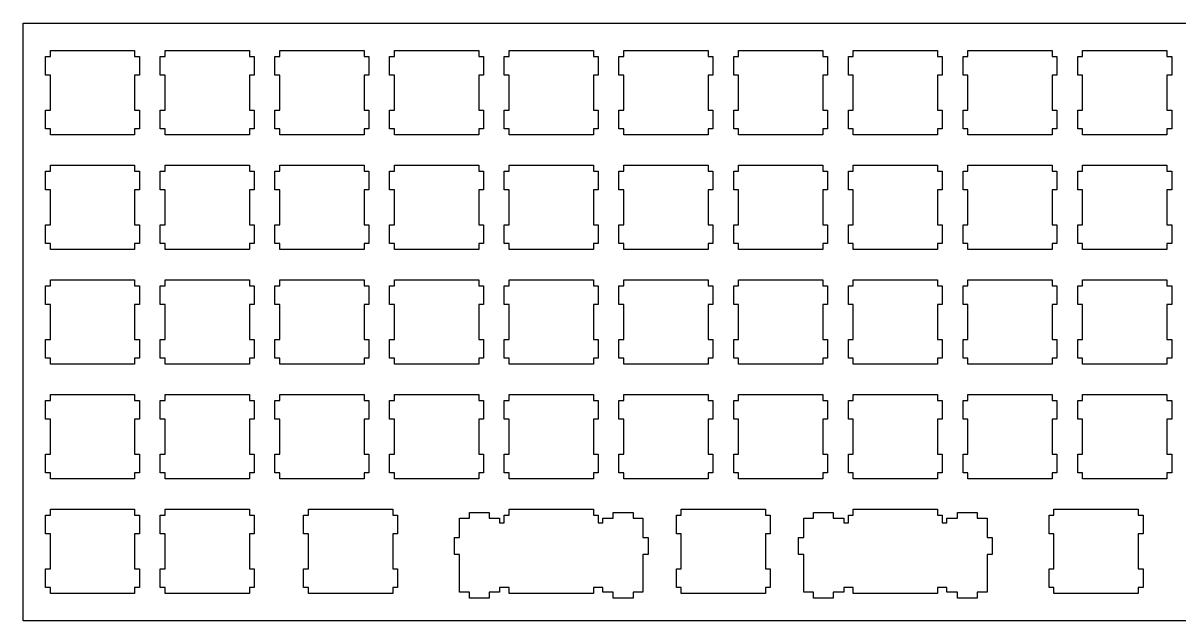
# Model space of a CAD drawing. Extents: x 0 to 290, y 0 to 99.
# Drawn here: x 0.1 to 192.1, y 0.1 to 99.3 of the extents above; entities that cross this region are included whole.
import ezdxf

# ---------------------------------------------------------------- set-up
doc = ezdxf.new("R2010")
doc.units = 0
doc.layers.get('0').update_dxf_attribs({"linetype": 'CONTINUOUS'})

msp = doc.modelspace()

# ---------------------------------------------------------------- linework, layer by layer
at = {"color": 0}
for p, q in [((0.09371, 99.344), (289.844, 99.344)), ((0.09371, 0.09371), (0.09371, 99.344)), ((4.6192, 93.8195), (4.6192, 94.8186)), ((4.6192, 94.8186), (18.6187, 94.8186)), ((18.6187, 94.8186), (18.6187, 93.8195)), ((23.6692, 93.8195), (23.6692, 94.8186)), ((23.6692, 94.8186), (37.6686, 94.8186)), ((37.6686, 94.8186), (37.6686, 93.8195)), ((42.7193, 93.8195), (42.7193, 94.8186)), ((42.7193, 94.8186), (56.7186, 94.8186)), ((56.7186, 94.8186), (56.7186, 93.8195)), ((61.7693, 93.8195), (61.7693, 94.8186)), ((61.7693, 94.8186), (75.7686, 94.8186)), ((75.7686, 94.8186), (75.7686, 93.8195)), ((80.8193, 93.8195), (80.8193, 94.8186)), ((80.8193, 94.8186), (94.8186, 94.8186)), ((94.8186, 94.8186), (94.8186, 93.8195)), ((99.8693, 93.8195), (99.8693, 94.8186)), ((99.8693, 94.8186), (113.869, 94.8186)), ((113.869, 94.8186), (113.869, 93.8195)), ((118.919, 93.8195), (118.919, 94.8186)), ((118.919, 94.8186), (132.919, 94.8186)), ((132.919, 94.8186), (132.919, 93.8195)), ((137.969, 93.8195), (137.969, 94.8186)), ((137.969, 94.8186), (151.969, 94.8186)), ((151.969, 94.8186), (151.969, 93.8195)), ((157.019, 93.8195), (157.019, 94.8186)), ((157.019, 94.8186), (171.019, 94.8186)), ((171.019, 94.8186), (171.019, 93.8195)), ((176.069, 93.8195), (176.069, 94.8186)), ((176.069, 94.8186), (190.069, 94.8186)), ((190.069, 94.8186), (190.069, 93.8195)), ((3.81854, 90.7189), (3.81854, 93.8195)), ((3.81854, 93.8195), (4.6192, 93.8195)), ((18.6187, 93.8195), (19.4193, 93.8195)), ((19.4193, 93.8195), (19.4193, 90.7189)), ((22.8685, 90.7189), (22.8685, 93.8195)), ((22.8685, 93.8195), (23.6692, 93.8195)), ((37.6686, 93.8195), (38.4694, 93.8195)), ((38.4694, 93.8195), (38.4694, 90.7189)), ((41.9185, 90.7189), (41.9185, 93.8195)), ((41.9185, 93.8195), (42.7193, 93.8195)), ((56.7186, 93.8195), (57.5194, 93.8195)), ((57.5194, 93.8195), (57.5194, 90.7189)), ((60.9685, 90.7189), (60.9685, 93.8195)), ((60.9685, 93.8195), (61.7693, 93.8195)), ((75.7686, 93.8195), (76.5694, 93.8195)), ((76.5694, 93.8195), (76.5694, 90.7189)), ((80.0185, 90.7189), (80.0185, 93.8195)), ((80.0185, 93.8195), (80.8193, 93.8195)), ((94.8186, 93.8195), (95.6194, 93.8195)), ((95.6194, 93.8195), (95.6194, 90.7189)), ((99.0685, 90.7189), (99.0685, 93.8195)), ((99.0685, 93.8195), (99.8693, 93.8195)), ((113.869, 93.8195), (114.669, 93.8195)), ((114.669, 93.8195), (114.669, 90.7189)), ((118.118, 90.7189), (118.118, 93.8195)), ((118.118, 93.8195), (118.919, 93.8195)), ((132.919, 93.8195), (133.719, 93.8195)), ((133.719, 93.8195), (133.719, 90.7189)), ((137.168, 90.7189), (137.168, 93.8195)), ((137.168, 93.8195), (137.969, 93.8195)), ((151.969, 93.8195), (152.769, 93.8195)), ((152.769, 93.8195), (152.769, 90.7189)), ((156.218, 90.7189), (156.218, 93.8195)), ((156.218, 93.8195), (157.019, 93.8195)), ((171.019, 93.8195), (171.819, 93.8195)), ((171.819, 93.8195), (171.819, 90.7189)), ((175.268, 90.7189), (175.268, 93.8195)), ((175.268, 93.8195), (176.069, 93.8195)), ((190.069, 93.8195), (190.869, 93.8195)), ((190.869, 93.8195), (190.869, 90.7189)), ((4.6192, 90.7189), (3.81854, 90.7189)), ((4.6192, 84.9189), (4.6192, 90.7189)), ((19.4193, 90.7189), (18.6187, 90.7189)), ((18.6187, 90.7189), (18.6187, 84.9189)), ((23.6692, 90.7189), (22.8685, 90.7189)), ((23.6692, 84.9189), (23.6692, 90.7189)), ((38.4694, 90.7189), (37.6686, 90.7189)), ((37.6686, 90.7189), (37.6686, 84.9189)), ((42.7193, 90.7189), (41.9185, 90.7189)), ((42.7193, 84.9189), (42.7193, 90.7189)), ((57.5194, 90.7189), (56.7186, 90.7189)), ((56.7186, 90.7189), (56.7186, 84.9189)), ((61.7693, 90.7189), (60.9685, 90.7189)), ((61.7693, 84.9189), (61.7693, 90.7189)), ((76.5694, 90.7189), (75.7686, 90.7189)), ((75.7686, 90.7189), (75.7686, 84.9189)), ((80.8193, 90.7189), (80.0185, 90.7189)), ((80.8193, 84.9189), (80.8193, 90.7189)), ((95.6194, 90.7189), (94.8186, 90.7189)), ((94.8186, 90.7189), (94.8186, 84.9189)), ((99.8693, 90.7189), (99.0685, 90.7189)), ((99.8693, 84.9189), (99.8693, 90.7189)), ((114.669, 90.7189), (113.869, 90.7189)), ((113.869, 90.7189), (113.869, 84.9189)), ((118.919, 90.7189), (118.118, 90.7189)), ((118.919, 84.9189), (118.919, 90.7189)), ((133.719, 90.7189), (132.919, 90.7189)), ((132.919, 90.7189), (132.919, 84.9189)), ((137.969, 90.7189), (137.168, 90.7189)), ((137.969, 84.9189), (137.969, 90.7189)), ((152.769, 90.7189), (151.969, 90.7189)), ((151.969, 90.7189), (151.969, 84.9189)), ((157.019, 90.7189), (156.218, 90.7189)), ((157.019, 84.9189), (157.019, 90.7189)), ((171.819, 90.7189), (171.019, 90.7189)), ((171.019, 90.7189), (171.019, 84.9189)), ((176.069, 90.7189), (175.268, 90.7189)), ((176.069, 84.9189), (176.069, 90.7189)), ((190.869, 90.7189), (190.069, 90.7189)), ((190.069, 90.7189), (190.069, 84.9189)), ((3.81854, 81.8197), (3.81854, 84.9189)), ((3.81854, 84.9189), (4.6192, 84.9189)), ((18.6187, 84.9189), (19.4193, 84.9189)), ((19.4193, 84.9189), (19.4193, 81.8197)), ((22.8685, 81.8197), (22.8685, 84.9189)), ((22.8685, 84.9189), (23.6692, 84.9189)), ((37.6686, 84.9189), (38.4694, 84.9189)), ((38.4694, 84.9189), (38.4694, 81.8197)), ((41.9185, 81.8197), (41.9185, 84.9189)), ((41.9185, 84.9189), (42.7193, 84.9189)), ((56.7186, 84.9189), (57.5194, 84.9189)), ((57.5194, 84.9189), (57.5194, 81.8197)), ((60.9685, 81.8197), (60.9685, 84.9189)), ((60.9685, 84.9189), (61.7693, 84.9189)), ((75.7686, 84.9189), (76.5694, 84.9189)), ((76.5694, 84.9189), (76.5694, 81.8197)), ((80.0185, 81.8197), (80.0185, 84.9189)), ((80.0185, 84.9189), (80.8193, 84.9189)), ((94.8186, 84.9189), (95.6194, 84.9189)), ((95.6194, 84.9189), (95.6194, 81.8197)), ((99.0685, 81.8197), (99.0685, 84.9189)), ((99.0685, 84.9189), (99.8693, 84.9189)), ((113.869, 84.9189), (114.669, 84.9189)), ((114.669, 84.9189), (114.669, 81.8197)), ((118.118, 81.8197), (118.118, 84.9189)), ((118.118, 84.9189), (118.919, 84.9189)), ((132.919, 84.9189), (133.719, 84.9189)), ((133.719, 84.9189), (133.719, 81.8197)), ((137.168, 81.8197), (137.168, 84.9189)), ((137.168, 84.9189), (137.969, 84.9189)), ((151.969, 84.9189), (152.769, 84.9189)), ((152.769, 84.9189), (152.769, 81.8197)), ((156.218, 81.8197), (156.218, 84.9189)), ((156.218, 84.9189), (157.019, 84.9189)), ((171.019, 84.9189), (171.819, 84.9189)), ((171.819, 84.9189), (171.819, 81.8197)), ((175.268, 81.8197), (175.268, 84.9189)), ((175.268, 84.9189), (176.069, 84.9189)), ((190.069, 84.9189), (190.869, 84.9189)), ((190.869, 84.9189), (190.869, 81.8197)), ((4.6192, 81.8197), (3.81854, 81.8197)), ((4.6192, 80.8193), (4.6192, 81.8197)), ((18.6187, 80.8193), (4.6192, 80.8193)), ((18.6187, 81.8197), (18.6187, 80.8193)), ((19.4193, 81.8197), (18.6187, 81.8197)), ((23.6692, 81.8197), (22.8685, 81.8197)), ((23.6692, 80.8193), (23.6692, 81.8197)), ((37.6686, 80.8193), (23.6692, 80.8193)), ((37.6686, 81.8197), (37.6686, 80.8193)), ((38.4694, 81.8197), (37.6686, 81.8197)), ((42.7193, 81.8197), (41.9185, 81.8197)), ((42.7193, 80.8193), (42.7193, 81.8197)), ((56.7186, 80.8193), (42.7193, 80.8193)), ((56.7186, 81.8197), (56.7186, 80.8193)), ((57.5194, 81.8197), (56.7186, 81.8197)), ((61.7693, 81.8197), (60.9685, 81.8197)), ((61.7693, 80.8193), (61.7693, 81.8197)), ((75.7686, 80.8193), (61.7693, 80.8193)), ((75.7686, 81.8197), (75.7686, 80.8193)), ((76.5694, 81.8197), (75.7686, 81.8197)), ((80.8193, 81.8197), (80.0185, 81.8197)), ((80.8193, 80.8193), (80.8193, 81.8197)), ((94.8186, 80.8193), (80.8193, 80.8193)), ((94.8186, 81.8197), (94.8186, 80.8193)), ((95.6194, 81.8197), (94.8186, 81.8197)), ((99.8693, 81.8197), (99.0685, 81.8197)), ((99.8693, 80.8193), (99.8693, 81.8197)), ((113.869, 80.8193), (99.8693, 80.8193)), ((113.869, 81.8197), (113.869, 80.8193)), ((114.669, 81.8197), (113.869, 81.8197)), ((118.919, 81.8197), (118.118, 81.8197)), ((118.919, 80.8193), (118.919, 81.8197)), ((132.919, 80.8193), (118.919, 80.8193)), ((132.919, 81.8197), (132.919, 80.8193)), ((133.719, 81.8197), (132.919, 81.8197)), ((137.969, 81.8197), (137.168, 81.8197)), ((137.969, 80.8193), (137.969, 81.8197)), ((151.969, 80.8193), (137.969, 80.8193)), ((151.969, 81.8197), (151.969, 80.8193)), ((152.769, 81.8197), (151.969, 81.8197)), ((157.019, 81.8197), (156.218, 81.8197)), ((157.019, 80.8193), (157.019, 81.8197)), ((171.019, 80.8193), (157.019, 80.8193)), ((171.019, 81.8197), (171.019, 80.8193)), ((171.819, 81.8197), (171.019, 81.8197)), ((176.069, 81.8197), (175.268, 81.8197)), ((176.069, 80.8193), (176.069, 81.8197)), ((190.069, 80.8193), (176.069, 80.8193)), ((190.069, 81.8197), (190.069, 80.8193)), ((190.869, 81.8197), (190.069, 81.8197)), ((4.6192, 74.7695), (4.6192, 75.7686)), ((4.6192, 75.7686), (18.6187, 75.7686)), ((18.6187, 75.7686), (18.6187, 74.7695)), ((23.6692, 74.7695), (23.6692, 75.7686)), ((23.6692, 75.7686), (37.6686, 75.7686)), ((37.6686, 75.7686), (37.6686, 74.7695)), ((42.7193, 74.7695), (42.7193, 75.7686)), ((42.7193, 75.7686), (56.7186, 75.7686)), ((56.7186, 75.7686), (56.7186, 74.7695)), ((61.7693, 74.7695), (61.7693, 75.7686)), ((61.7693, 75.7686), (75.7686, 75.7686)), ((75.7686, 75.7686), (75.7686, 74.7695)), ((80.8193, 74.7695), (80.8193, 75.7686)), ((80.8193, 75.7686), (94.8186, 75.7686)), ((94.8186, 75.7686), (94.8186, 74.7695)), ((99.8693, 74.7695), (99.8693, 75.7686)), ((99.8693, 75.7686), (113.869, 75.7686)), ((113.869, 75.7686), (113.869, 74.7695)), ((118.919, 74.7695), (118.919, 75.7686)), ((118.919, 75.7686), (132.919, 75.7686)), ((132.919, 75.7686), (132.919, 74.7695)), ((137.969, 74.7695), (137.969, 75.7686)), ((137.969, 75.7686), (151.969, 75.7686)), ((151.969, 75.7686), (151.969, 74.7695)), ((157.019, 74.7695), (157.019, 75.7686)), ((157.019, 75.7686), (171.019, 75.7686)), ((171.019, 75.7686), (171.019, 74.7695)), ((176.069, 74.7695), (176.069, 75.7686)), ((176.069, 75.7686), (190.069, 75.7686)), ((190.069, 75.7686), (190.069, 74.7695)), ((3.81854, 71.6689), (3.81854, 74.7695)), ((3.81854, 74.7695), (4.6192, 74.7695)), ((18.6187, 74.7695), (19.4193, 74.7695)), ((19.4193, 74.7695), (19.4193, 71.6689)), ((22.8685, 71.6689), (22.8685, 74.7695)), ((22.8685, 74.7695), (23.6692, 74.7695)), ((37.6686, 74.7695), (38.4694, 74.7695)), ((38.4694, 74.7695), (38.4694, 71.6689)), ((41.9185, 71.6689), (41.9185, 74.7695)), ((41.9185, 74.7695), (42.7193, 74.7695)), ((56.7186, 74.7695), (57.5194, 74.7695)), ((57.5194, 74.7695), (57.5194, 71.6689)), ((60.9685, 71.6689), (60.9685, 74.7695)), ((60.9685, 74.7695), (61.7693, 74.7695)), ((75.7686, 74.7695), (76.5694, 74.7695)), ((76.5694, 74.7695), (76.5694, 71.6689)), ((80.0185, 71.6689), (80.0185, 74.7695)), ((80.0185, 74.7695), (80.8193, 74.7695)), ((94.8186, 74.7695), (95.6194, 74.7695)), ((95.6194, 74.7695), (95.6194, 71.6689)), ((99.0685, 71.6689), (99.0685, 74.7695)), ((99.0685, 74.7695), (99.8693, 74.7695)), ((113.869, 74.7695), (114.669, 74.7695)), ((114.669, 74.7695), (114.669, 71.6689)), ((118.118, 71.6689), (118.118, 74.7695)), ((118.118, 74.7695), (118.919, 74.7695)), ((132.919, 74.7695), (133.719, 74.7695)), ((133.719, 74.7695), (133.719, 71.6689)), ((137.168, 71.6689), (137.168, 74.7695)), ((137.168, 74.7695), (137.969, 74.7695)), ((151.969, 74.7695), (152.769, 74.7695)), ((152.769, 74.7695), (152.769, 71.6689)), ((156.218, 71.6689), (156.218, 74.7695)), ((156.218, 74.7695), (157.019, 74.7695)), ((171.019, 74.7695), (171.819, 74.7695)), ((171.819, 74.7695), (171.819, 71.6689)), ((175.268, 71.6689), (175.268, 74.7695)), ((175.268, 74.7695), (176.069, 74.7695)), ((190.069, 74.7695), (190.869, 74.7695)), ((190.869, 74.7695), (190.869, 71.6689)), ((4.6192, 71.6689), (3.81854, 71.6689)), ((4.6192, 65.8689), (4.6192, 71.6689)), ((19.4193, 71.6689), (18.6187, 71.6689)), ((18.6187, 71.6689), (18.6187, 65.8689)), ((23.6692, 71.6689), (22.8685, 71.6689)), ((23.6692, 65.8689), (23.6692, 71.6689)), ((38.4694, 71.6689), (37.6686, 71.6689)), ((37.6686, 71.6689), (37.6686, 65.8689)), ((42.7193, 71.6689), (41.9185, 71.6689)), ((42.7193, 65.8689), (42.7193, 71.6689)), ((57.5194, 71.6689), (56.7186, 71.6689)), ((56.7186, 71.6689), (56.7186, 65.8689)), ((61.7693, 71.6689), (60.9685, 71.6689)), ((61.7693, 65.8689), (61.7693, 71.6689)), ((76.5694, 71.6689), (75.7686, 71.6689)), ((75.7686, 71.6689), (75.7686, 65.8689)), ((80.8193, 71.6689), (80.0185, 71.6689)), ((80.8193, 65.8689), (80.8193, 71.6689)), ((95.6194, 71.6689), (94.8186, 71.6689)), ((94.8186, 71.6689), (94.8186, 65.8689)), ((99.8693, 71.6689), (99.0685, 71.6689)), ((99.8693, 65.8689), (99.8693, 71.6689)), ((114.669, 71.6689), (113.869, 71.6689)), ((113.869, 71.6689), (113.869, 65.8689)), ((118.919, 71.6689), (118.118, 71.6689)), ((118.919, 65.8689), (118.919, 71.6689)), ((133.719, 71.6689), (132.919, 71.6689)), ((132.919, 71.6689), (132.919, 65.8689)), ((137.969, 71.6689), (137.168, 71.6689)), ((137.969, 65.8689), (137.969, 71.6689)), ((152.769, 71.6689), (151.969, 71.6689)), ((151.969, 71.6689), (151.969, 65.8689)), ((157.019, 71.6689), (156.218, 71.6689)), ((157.019, 65.8689), (157.019, 71.6689)), ((171.819, 71.6689), (171.019, 71.6689)), ((171.019, 71.6689), (171.019, 65.8689)), ((176.069, 71.6689), (175.268, 71.6689)), ((176.069, 65.8689), (176.069, 71.6689)), ((190.869, 71.6689), (190.069, 71.6689)), ((190.069, 71.6689), (190.069, 65.8689)), ((3.81854, 62.7697), (3.81854, 65.8689)), ((3.81854, 65.8689), (4.6192, 65.8689)), ((18.6187, 65.8689), (19.4193, 65.8689)), ((19.4193, 65.8689), (19.4193, 62.7697)), ((22.8685, 62.7697), (22.8685, 65.8689)), ((22.8685, 65.8689), (23.6692, 65.8689)), ((37.6686, 65.8689), (38.4694, 65.8689)), ((38.4694, 65.8689), (38.4694, 62.7697)), ((41.9185, 62.7697), (41.9185, 65.8689)), ((41.9185, 65.8689), (42.7193, 65.8689)), ((56.7186, 65.8689), (57.5194, 65.8689)), ((57.5194, 65.8689), (57.5194, 62.7697)), ((60.9685, 62.7697), (60.9685, 65.8689)), ((60.9685, 65.8689), (61.7693, 65.8689)), ((75.7686, 65.8689), (76.5694, 65.8689)), ((76.5694, 65.8689), (76.5694, 62.7697)), ((80.0185, 62.7697), (80.0185, 65.8689)), ((80.0185, 65.8689), (80.8193, 65.8689)), ((94.8186, 65.8689), (95.6194, 65.8689)), ((95.6194, 65.8689), (95.6194, 62.7697)), ((99.0685, 62.7697), (99.0685, 65.8689)), ((99.0685, 65.8689), (99.8693, 65.8689)), ((113.869, 65.8689), (114.669, 65.8689)), ((114.669, 65.8689), (114.669, 62.7697)), ((118.118, 62.7697), (118.118, 65.8689)), ((118.118, 65.8689), (118.919, 65.8689)), ((132.919, 65.8689), (133.719, 65.8689)), ((133.719, 65.8689), (133.719, 62.7697)), ((137.168, 62.7697), (137.168, 65.8689)), ((137.168, 65.8689), (137.969, 65.8689)), ((151.969, 65.8689), (152.769, 65.8689)), ((152.769, 65.8689), (152.769, 62.7697)), ((156.218, 62.7697), (156.218, 65.8689)), ((156.218, 65.8689), (157.019, 65.8689)), ((171.019, 65.8689), (171.819, 65.8689)), ((171.819, 65.8689), (171.819, 62.7697)), ((175.268, 62.7697), (175.268, 65.8689)), ((175.268, 65.8689), (176.069, 65.8689)), ((190.069, 65.8689), (190.869, 65.8689)), ((190.869, 65.8689), (190.869, 62.7697)), ((4.6192, 62.7697), (3.81854, 62.7697)), ((4.6192, 61.7693), (4.6192, 62.7697)), ((18.6187, 61.7693), (4.6192, 61.7693)), ((18.6187, 62.7697), (18.6187, 61.7693)), ((19.4193, 62.7697), (18.6187, 62.7697)), ((23.6692, 62.7697), (22.8685, 62.7697)), ((23.6692, 61.7693), (23.6692, 62.7697)), ((37.6686, 61.7693), (23.6692, 61.7693)), ((37.6686, 62.7697), (37.6686, 61.7693)), ((38.4694, 62.7697), (37.6686, 62.7697)), ((42.7193, 62.7697), (41.9185, 62.7697)), ((42.7193, 61.7693), (42.7193, 62.7697)), ((56.7186, 61.7693), (42.7193, 61.7693)), ((56.7186, 62.7697), (56.7186, 61.7693)), ((57.5194, 62.7697), (56.7186, 62.7697)), ((61.7693, 62.7697), (60.9685, 62.7697)), ((61.7693, 61.7693), (61.7693, 62.7697)), ((75.7686, 61.7693), (61.7693, 61.7693)), ((75.7686, 62.7697), (75.7686, 61.7693)), ((76.5694, 62.7697), (75.7686, 62.7697)), ((80.8193, 62.7697), (80.0185, 62.7697)), ((80.8193, 61.7693), (80.8193, 62.7697)), ((94.8186, 61.7693), (80.8193, 61.7693)), ((94.8186, 62.7697), (94.8186, 61.7693)), ((95.6194, 62.7697), (94.8186, 62.7697)), ((99.8693, 62.7697), (99.0685, 62.7697)), ((99.8693, 61.7693), (99.8693, 62.7697)), ((113.869, 61.7693), (99.8693, 61.7693)), ((113.869, 62.7697), (113.869, 61.7693)), ((114.669, 62.7697), (113.869, 62.7697)), ((118.919, 62.7697), (118.118, 62.7697)), ((118.919, 61.7693), (118.919, 62.7697)), ((132.919, 61.7693), (118.919, 61.7693)), ((132.919, 62.7697), (132.919, 61.7693)), ((133.719, 62.7697), (132.919, 62.7697)), ((137.969, 62.7697), (137.168, 62.7697)), ((137.969, 61.7693), (137.969, 62.7697)), ((151.969, 61.7693), (137.969, 61.7693)), ((151.969, 62.7697), (151.969, 61.7693)), ((152.769, 62.7697), (151.969, 62.7697)), ((157.019, 62.7697), (156.218, 62.7697)), ((157.019, 61.7693), (157.019, 62.7697)), ((171.019, 61.7693), (157.019, 61.7693)), ((171.019, 62.7697), (171.019, 61.7693)), ((171.819, 62.7697), (171.019, 62.7697)), ((176.069, 62.7697), (175.268, 62.7697)), ((176.069, 61.7693), (176.069, 62.7697)), ((190.069, 61.7693), (176.069, 61.7693)), ((190.069, 62.7697), (190.069, 61.7693)), ((190.869, 62.7697), (190.069, 62.7697)), ((3.81854, 52.6189), (3.81854, 55.7195)), ((3.81854, 55.7195), (4.6192, 55.7195)), ((4.6192, 55.7195), (4.6192, 56.7186)), ((4.6192, 56.7186), (18.6187, 56.7186)), ((18.6187, 56.7186), (18.6187, 55.7195)), ((18.6187, 55.7195), (19.4193, 55.7195)), ((19.4193, 55.7195), (19.4193, 52.6189)), ((22.8685, 52.6189), (22.8685, 55.7195)), ((22.8685, 55.7195), (23.6692, 55.7195)), ((23.6692, 55.7195), (23.6692, 56.7186)), ((23.6692, 56.7186), (37.6686, 56.7186)), ((37.6686, 56.7186), (37.6686, 55.7195)), ((37.6686, 55.7195), (38.4694, 55.7195)), ((38.4694, 55.7195), (38.4694, 52.6189)), ((41.9185, 52.6189), (41.9185, 55.7195)), ((41.9185, 55.7195), (42.7193, 55.7195)), ((42.7193, 55.7195), (42.7193, 56.7186)), ((42.7193, 56.7186), (56.7186, 56.7186)), ((56.7186, 56.7186), (56.7186, 55.7195)), ((56.7186, 55.7195), (57.5194, 55.7195)), ((57.5194, 55.7195), (57.5194, 52.6189)), ((60.9685, 52.6189), (60.9685, 55.7195)), ((60.9685, 55.7195), (61.7693, 55.7195)), ((61.7693, 55.7195), (61.7693, 56.7186)), ((61.7693, 56.7186), (75.7686, 56.7186)), ((75.7686, 56.7186), (75.7686, 55.7195)), ((75.7686, 55.7195), (76.5694, 55.7195)), ((76.5694, 55.7195), (76.5694, 52.6189)), ((80.0185, 52.6189), (80.0185, 55.7195)), ((80.0185, 55.7195), (80.8193, 55.7195)), ((80.8193, 55.7195), (80.8193, 56.7186)), ((80.8193, 56.7186), (94.8186, 56.7186)), ((94.8186, 56.7186), (94.8186, 55.7195)), ((94.8186, 55.7195), (95.6194, 55.7195)), ((95.6194, 55.7195), (95.6194, 52.6189)), ((99.0685, 52.6189), (99.0685, 55.7195)), ((99.0685, 55.7195), (99.8693, 55.7195)), ((99.8693, 55.7195), (99.8693, 56.7186)), ((99.8693, 56.7186), (113.869, 56.7186)), ((113.869, 56.7186), (113.869, 55.7195)), ((113.869, 55.7195), (114.669, 55.7195)), ((114.669, 55.7195), (114.669, 52.6189)), ((118.118, 52.6189), (118.118, 55.7195)), ((118.118, 55.7195), (118.919, 55.7195)), ((118.919, 55.7195), (118.919, 56.7186)), ((118.919, 56.7186), (132.919, 56.7186)), ((132.919, 56.7186), (132.919, 55.7195)), ((132.919, 55.7195), (133.719, 55.7195)), ((133.719, 55.7195), (133.719, 52.6189)), ((137.168, 52.6189), (137.168, 55.7195)), ((137.168, 55.7195), (137.969, 55.7195)), ((137.969, 55.7195), (137.969, 56.7186)), ((137.969, 56.7186), (151.969, 56.7186)), ((151.969, 56.7186), (151.969, 55.7195)), ((151.969, 55.7195), (152.769, 55.7195)), ((152.769, 55.7195), (152.769, 52.6189)), ((156.218, 52.6189), (156.218, 55.7195)), ((156.218, 55.7195), (157.019, 55.7195)), ((157.019, 55.7195), (157.019, 56.7186)), ((157.019, 56.7186), (171.019, 56.7186)), ((171.019, 56.7186), (171.019, 55.7195)), ((171.019, 55.7195), (171.819, 55.7195)), ((171.819, 55.7195), (171.819, 52.6189)), ((175.268, 52.6189), (175.268, 55.7195)), ((175.268, 55.7195), (176.069, 55.7195)), ((176.069, 55.7195), (176.069, 56.7186)), ((176.069, 56.7186), (190.069, 56.7186)), ((190.069, 56.7186), (190.069, 55.7195)), ((190.069, 55.7195), (190.869, 55.7195)), ((190.869, 55.7195), (190.869, 52.6189)), ((4.6192, 52.6189), (3.81854, 52.6189)), ((4.6192, 46.8189), (4.6192, 52.6189)), ((19.4193, 52.6189), (18.6187, 52.6189)), ((18.6187, 52.6189), (18.6187, 46.8189)), ((23.6692, 52.6189), (22.8685, 52.6189)), ((23.6692, 46.8189), (23.6692, 52.6189)), ((38.4694, 52.6189), (37.6686, 52.6189)), ((37.6686, 52.6189), (37.6686, 46.8189)), ((42.7193, 52.6189), (41.9185, 52.6189)), ((42.7193, 46.8189), (42.7193, 52.6189)), ((57.5194, 52.6189), (56.7186, 52.6189)), ((56.7186, 52.6189), (56.7186, 46.8189)), ((61.7693, 52.6189), (60.9685, 52.6189)), ((61.7693, 46.8189), (61.7693, 52.6189)), ((76.5694, 52.6189), (75.7686, 52.6189)), ((75.7686, 52.6189), (75.7686, 46.8189)), ((80.8193, 52.6189), (80.0185, 52.6189)), ((80.8193, 46.8189), (80.8193, 52.6189)), ((95.6194, 52.6189), (94.8186, 52.6189)), ((94.8186, 52.6189), (94.8186, 46.8189)), ((99.8693, 52.6189), (99.0685, 52.6189)), ((99.8693, 46.8189), (99.8693, 52.6189)), ((114.669, 52.6189), (113.869, 52.6189)), ((113.869, 52.6189), (113.869, 46.8189)), ((118.919, 52.6189), (118.118, 52.6189)), ((118.919, 46.8189), (118.919, 52.6189)), ((133.719, 52.6189), (132.919, 52.6189)), ((132.919, 52.6189), (132.919, 46.8189)), ((137.969, 52.6189), (137.168, 52.6189)), ((137.969, 46.8189), (137.969, 52.6189)), ((152.769, 52.6189), (151.969, 52.6189)), ((151.969, 52.6189), (151.969, 46.8189)), ((157.019, 52.6189), (156.218, 52.6189)), ((157.019, 46.8189), (157.019, 52.6189)), ((171.819, 52.6189), (171.019, 52.6189)), ((171.019, 52.6189), (171.019, 46.8189)), ((176.069, 52.6189), (175.268, 52.6189)), ((176.069, 46.8189), (176.069, 52.6189)), ((190.869, 52.6189), (190.069, 52.6189)), ((190.069, 52.6189), (190.069, 46.8189)), ((3.81854, 43.7198), (3.81854, 46.8189)), ((3.81854, 46.8189), (4.6192, 46.8189)), ((18.6187, 46.8189), (19.4193, 46.8189)), ((19.4193, 46.8189), (19.4193, 43.7198)), ((22.8685, 43.7198), (22.8685, 46.8189)), ((22.8685, 46.8189), (23.6692, 46.8189)), ((37.6686, 46.8189), (38.4694, 46.8189)), ((38.4694, 46.8189), (38.4694, 43.7198)), ((41.9185, 43.7198), (41.9185, 46.8189)), ((41.9185, 46.8189), (42.7193, 46.8189)), ((56.7186, 46.8189), (57.5194, 46.8189)), ((57.5194, 46.8189), (57.5194, 43.7198)), ((60.9685, 43.7198), (60.9685, 46.8189)), ((60.9685, 46.8189), (61.7693, 46.8189)), ((75.7686, 46.8189), (76.5694, 46.8189)), ((76.5694, 46.8189), (76.5694, 43.7198)), ((80.0185, 43.7198), (80.0185, 46.8189)), ((80.0185, 46.8189), (80.8193, 46.8189)), ((94.8186, 46.8189), (95.6194, 46.8189)), ((95.6194, 46.8189), (95.6194, 43.7198)), ((99.0685, 43.7198), (99.0685, 46.8189)), ((99.0685, 46.8189), (99.8693, 46.8189)), ((113.869, 46.8189), (114.669, 46.8189)), ((114.669, 46.8189), (114.669, 43.7198)), ((118.118, 43.7198), (118.118, 46.8189)), ((118.118, 46.8189), (118.919, 46.8189)), ((132.919, 46.8189), (133.719, 46.8189)), ((133.719, 46.8189), (133.719, 43.7198)), ((137.168, 43.7198), (137.168, 46.8189)), ((137.168, 46.8189), (137.969, 46.8189)), ((151.969, 46.8189), (152.769, 46.8189)), ((152.769, 46.8189), (152.769, 43.7198)), ((156.218, 43.7198), (156.218, 46.8189)), ((156.218, 46.8189), (157.019, 46.8189)), ((171.019, 46.8189), (171.819, 46.8189)), ((171.819, 46.8189), (171.819, 43.7198)), ((175.268, 43.7198), (175.268, 46.8189)), ((175.268, 46.8189), (176.069, 46.8189)), ((190.069, 46.8189), (190.869, 46.8189)), ((190.869, 46.8189), (190.869, 43.7198)), ((4.6192, 43.7198), (3.81854, 43.7198)), ((4.6192, 42.7193), (4.6192, 43.7198)), ((18.6187, 42.7193), (4.6192, 42.7193)), ((18.6187, 43.7198), (18.6187, 42.7193)), ((19.4193, 43.7198), (18.6187, 43.7198)), ((23.6692, 43.7198), (22.8685, 43.7198)), ((23.6692, 42.7193), (23.6692, 43.7198)), ((37.6686, 42.7193), (23.6692, 42.7193)), ((37.6686, 43.7198), (37.6686, 42.7193)), ((38.4694, 43.7198), (37.6686, 43.7198)), ((42.7193, 43.7198), (41.9185, 43.7198)), ((42.7193, 42.7193), (42.7193, 43.7198)), ((56.7186, 42.7193), (42.7193, 42.7193)), ((56.7186, 43.7198), (56.7186, 42.7193)), ((57.5194, 43.7198), (56.7186, 43.7198)), ((61.7693, 43.7198), (60.9685, 43.7198)), ((61.7693, 42.7193), (61.7693, 43.7198)), ((75.7686, 42.7193), (61.7693, 42.7193)), ((75.7686, 43.7198), (75.7686, 42.7193)), ((76.5694, 43.7198), (75.7686, 43.7198)), ((80.8193, 43.7198), (80.0185, 43.7198)), ((80.8193, 42.7193), (80.8193, 43.7198)), ((94.8186, 42.7193), (80.8193, 42.7193)), ((94.8186, 43.7198), (94.8186, 42.7193)), ((95.6194, 43.7198), (94.8186, 43.7198)), ((99.8693, 43.7198), (99.0685, 43.7198)), ((99.8693, 42.7193), (99.8693, 43.7198)), ((113.869, 42.7193), (99.8693, 42.7193)), ((113.869, 43.7198), (113.869, 42.7193)), ((114.669, 43.7198), (113.869, 43.7198)), ((118.919, 43.7198), (118.118, 43.7198)), ((118.919, 42.7193), (118.919, 43.7198)), ((132.919, 42.7193), (118.919, 42.7193)), ((132.919, 43.7198), (132.919, 42.7193)), ((133.719, 43.7198), (132.919, 43.7198)), ((137.969, 43.7198), (137.168, 43.7198)), ((137.969, 42.7193), (137.969, 43.7198)), ((151.969, 42.7193), (137.969, 42.7193)), ((151.969, 43.7198), (151.969, 42.7193)), ((152.769, 43.7198), (151.969, 43.7198)), ((157.019, 43.7198), (156.218, 43.7198)), ((157.019, 42.7193), (157.019, 43.7198)), ((171.019, 42.7193), (157.019, 42.7193)), ((171.019, 43.7198), (171.019, 42.7193)), ((171.819, 43.7198), (171.019, 43.7198)), ((176.069, 43.7198), (175.268, 43.7198)), ((176.069, 42.7193), (176.069, 43.7198)), ((190.069, 42.7193), (176.069, 42.7193)), ((190.069, 43.7198), (190.069, 42.7193)), ((190.869, 43.7198), (190.069, 43.7198)), ((3.81854, 33.569), (3.81854, 36.6695)), ((3.81854, 36.6695), (4.6192, 36.6695)), ((4.6192, 36.6695), (4.6192, 37.6686)), ((4.6192, 37.6686), (18.6187, 37.6686)), ((18.6187, 37.6686), (18.6187, 36.6695)), ((18.6187, 36.6695), (19.4193, 36.6695)), ((19.4193, 36.6695), (19.4193, 33.569)), ((22.8685, 33.569), (22.8685, 36.6695)), ((22.8685, 36.6695), (23.6692, 36.6695)), ((23.6692, 36.6695), (23.6692, 37.6686)), ((23.6692, 37.6686), (37.6686, 37.6686)), ((37.6686, 37.6686), (37.6686, 36.6695)), ((37.6686, 36.6695), (38.4694, 36.6695)), ((38.4694, 36.6695), (38.4694, 33.569)), ((41.9185, 33.569), (41.9185, 36.6695)), ((41.9185, 36.6695), (42.7193, 36.6695)), ((42.7193, 36.6695), (42.7193, 37.6686)), ((42.7193, 37.6686), (56.7186, 37.6686)), ((56.7186, 37.6686), (56.7186, 36.6695)), ((56.7186, 36.6695), (57.5194, 36.6695)), ((57.5194, 36.6695), (57.5194, 33.569)), ((60.9685, 33.569), (60.9685, 36.6695)), ((60.9685, 36.6695), (61.7693, 36.6695)), ((61.7693, 36.6695), (61.7693, 37.6686)), ((61.7693, 37.6686), (75.7686, 37.6686)), ((75.7686, 37.6686), (75.7686, 36.6695)), ((75.7686, 36.6695), (76.5694, 36.6695)), ((76.5694, 36.6695), (76.5694, 33.569)), ((80.0185, 33.569), (80.0185, 36.6695)), ((80.0185, 36.6695), (80.8193, 36.6695)), ((80.8193, 36.6695), (80.8193, 37.6686)), ((80.8193, 37.6686), (94.8186, 37.6686)), ((94.8186, 37.6686), (94.8186, 36.6695)), ((94.8186, 36.6695), (95.6194, 36.6695)), ((95.6194, 36.6695), (95.6194, 33.569)), ((99.0685, 33.569), (99.0685, 36.6695)), ((99.0685, 36.6695), (99.8693, 36.6695)), ((99.8693, 36.6695), (99.8693, 37.6686)), ((99.8693, 37.6686), (113.869, 37.6686)), ((113.869, 37.6686), (113.869, 36.6695)), ((113.869, 36.6695), (114.669, 36.6695)), ((114.669, 36.6695), (114.669, 33.569)), ((118.118, 33.569), (118.118, 36.6695)), ((118.118, 36.6695), (118.919, 36.6695)), ((118.919, 36.6695), (118.919, 37.6686)), ((118.919, 37.6686), (132.919, 37.6686)), ((132.919, 37.6686), (132.919, 36.6695)), ((132.919, 36.6695), (133.719, 36.6695)), ((133.719, 36.6695), (133.719, 33.569)), ((137.168, 33.569), (137.168, 36.6695)), ((137.168, 36.6695), (137.969, 36.6695)), ((137.969, 36.6695), (137.969, 37.6686)), ((137.969, 37.6686), (151.969, 37.6686)), ((151.969, 37.6686), (151.969, 36.6695)), ((151.969, 36.6695), (152.769, 36.6695)), ((152.769, 36.6695), (152.769, 33.569)), ((156.218, 33.569), (156.218, 36.6695)), ((156.218, 36.6695), (157.019, 36.6695)), ((157.019, 36.6695), (157.019, 37.6686)), ((157.019, 37.6686), (171.019, 37.6686)), ((171.019, 37.6686), (171.019, 36.6695)), ((171.019, 36.6695), (171.819, 36.6695)), ((171.819, 36.6695), (171.819, 33.569)), ((175.268, 33.569), (175.268, 36.6695)), ((175.268, 36.6695), (176.069, 36.6695)), ((176.069, 36.6695), (176.069, 37.6686)), ((176.069, 37.6686), (190.069, 37.6686)), ((190.069, 37.6686), (190.069, 36.6695)), ((190.069, 36.6695), (190.869, 36.6695)), ((190.869, 36.6695), (190.869, 33.569)), ((4.6192, 33.569), (3.81854, 33.569)), ((4.6192, 27.7688), (4.6192, 33.569)), ((19.4193, 33.569), (18.6187, 33.569)), ((18.6187, 33.569), (18.6187, 27.7688)), ((23.6692, 33.569), (22.8685, 33.569)), ((23.6692, 27.7688), (23.6692, 33.569)), ((38.4694, 33.569), (37.6686, 33.569)), ((37.6686, 33.569), (37.6686, 27.7688)), ((42.7193, 33.569), (41.9185, 33.569)), ((42.7193, 27.7688), (42.7193, 33.569)), ((57.5194, 33.569), (56.7186, 33.569)), ((56.7186, 33.569), (56.7186, 27.7688)), ((61.7693, 33.569), (60.9685, 33.569)), ((61.7693, 27.7688), (61.7693, 33.569)), ((76.5694, 33.569), (75.7686, 33.569)), ((75.7686, 33.569), (75.7686, 27.7688)), ((80.8193, 33.569), (80.0185, 33.569)), ((80.8193, 27.7688), (80.8193, 33.569)), ((95.6194, 33.569), (94.8186, 33.569)), ((94.8186, 33.569), (94.8186, 27.7688)), ((99.8693, 33.569), (99.0685, 33.569)), ((99.8693, 27.7688), (99.8693, 33.569)), ((114.669, 33.569), (113.869, 33.569)), ((113.869, 33.569), (113.869, 27.7688)), ((118.919, 33.569), (118.118, 33.569)), ((118.919, 27.7688), (118.919, 33.569)), ((133.719, 33.569), (132.919, 33.569)), ((132.919, 33.569), (132.919, 27.7688)), ((137.969, 33.569), (137.168, 33.569)), ((137.969, 27.7688), (137.969, 33.569)), ((152.769, 33.569), (151.969, 33.569)), ((151.969, 33.569), (151.969, 27.7688)), ((157.019, 33.569), (156.218, 33.569)), ((157.019, 27.7688), (157.019, 33.569)), ((171.819, 33.569), (171.019, 33.569)), ((171.019, 33.569), (171.019, 27.7688)), ((176.069, 33.569), (175.268, 33.569)), ((176.069, 27.7688), (176.069, 33.569)), ((190.869, 33.569), (190.069, 33.569)), ((190.069, 33.569), (190.069, 27.7688)), ((3.81854, 24.6696), (3.81854, 27.7688)), ((3.81854, 27.7688), (4.6192, 27.7688)), ((18.6187, 27.7688), (19.4193, 27.7688)), ((19.4193, 27.7688), (19.4193, 24.6696)), ((22.8685, 24.6696), (22.8685, 27.7688)), ((22.8685, 27.7688), (23.6692, 27.7688)), ((37.6686, 27.7688), (38.4694, 27.7688)), ((38.4694, 27.7688), (38.4694, 24.6696)), ((41.9185, 24.6696), (41.9185, 27.7688)), ((41.9185, 27.7688), (42.7193, 27.7688)), ((56.7186, 27.7688), (57.5194, 27.7688)), ((57.5194, 27.7688), (57.5194, 24.6696)), ((60.9685, 24.6696), (60.9685, 27.7688)), ((60.9685, 27.7688), (61.7693, 27.7688)), ((75.7686, 27.7688), (76.5694, 27.7688)), ((76.5694, 27.7688), (76.5694, 24.6696)), ((80.0185, 24.6696), (80.0185, 27.7688)), ((80.0185, 27.7688), (80.8193, 27.7688)), ((94.8186, 27.7688), (95.6194, 27.7688)), ((95.6194, 27.7688), (95.6194, 24.6696)), ((99.0685, 24.6696), (99.0685, 27.7688)), ((99.0685, 27.7688), (99.8693, 27.7688)), ((113.869, 27.7688), (114.669, 27.7688)), ((114.669, 27.7688), (114.669, 24.6696)), ((118.118, 24.6696), (118.118, 27.7688)), ((118.118, 27.7688), (118.919, 27.7688)), ((132.919, 27.7688), (133.719, 27.7688)), ((133.719, 27.7688), (133.719, 24.6696)), ((137.168, 24.6696), (137.168, 27.7688)), ((137.168, 27.7688), (137.969, 27.7688)), ((151.969, 27.7688), (152.769, 27.7688)), ((152.769, 27.7688), (152.769, 24.6696)), ((156.218, 24.6696), (156.218, 27.7688)), ((156.218, 27.7688), (157.019, 27.7688)), ((171.019, 27.7688), (171.819, 27.7688)), ((171.819, 27.7688), (171.819, 24.6696)), ((175.268, 24.6696), (175.268, 27.7688)), ((175.268, 27.7688), (176.069, 27.7688)), ((190.069, 27.7688), (190.869, 27.7688)), ((190.869, 27.7688), (190.869, 24.6696)), ((4.6192, 24.6696), (3.81854, 24.6696)), ((4.6192, 23.6692), (4.6192, 24.6696)), ((18.6187, 23.6692), (4.6192, 23.6692)), ((18.6187, 24.6696), (18.6187, 23.6692)), ((19.4193, 24.6696), (18.6187, 24.6696)), ((23.6692, 24.6696), (22.8685, 24.6696)), ((23.6692, 23.6692), (23.6692, 24.6696)), ((37.6686, 23.6692), (23.6692, 23.6692)), ((37.6686, 24.6696), (37.6686, 23.6692)), ((38.4694, 24.6696), (37.6686, 24.6696)), ((42.7193, 24.6696), (41.9185, 24.6696)), ((42.7193, 23.6692), (42.7193, 24.6696)), ((56.7186, 23.6692), (42.7193, 23.6692)), ((56.7186, 24.6696), (56.7186, 23.6692)), ((57.5194, 24.6696), (56.7186, 24.6696)), ((61.7693, 24.6696), (60.9685, 24.6696)), ((61.7693, 23.6692), (61.7693, 24.6696)), ((75.7686, 23.6692), (61.7693, 23.6692)), ((75.7686, 24.6696), (75.7686, 23.6692)), ((76.5694, 24.6696), (75.7686, 24.6696)), ((80.8193, 24.6696), (80.0185, 24.6696)), ((80.8193, 23.6692), (80.8193, 24.6696)), ((94.8186, 23.6692), (80.8193, 23.6692)), ((94.8186, 24.6696), (94.8186, 23.6692)), ((95.6194, 24.6696), (94.8186, 24.6696)), ((99.8693, 24.6696), (99.0685, 24.6696)), ((99.8693, 23.6692), (99.8693, 24.6696)), ((113.869, 23.6692), (99.8693, 23.6692)), ((113.869, 24.6696), (113.869, 23.6692)), ((114.669, 24.6696), (113.869, 24.6696)), ((118.919, 24.6696), (118.118, 24.6696)), ((118.919, 23.6692), (118.919, 24.6696)), ((132.919, 23.6692), (118.919, 23.6692)), ((132.919, 24.6696), (132.919, 23.6692)), ((133.719, 24.6696), (132.919, 24.6696)), ((137.969, 24.6696), (137.168, 24.6696)), ((137.969, 23.6692), (137.969, 24.6696)), ((151.969, 23.6692), (137.969, 23.6692)), ((151.969, 24.6696), (151.969, 23.6692)), ((152.769, 24.6696), (151.969, 24.6696)), ((157.019, 24.6696), (156.218, 24.6696)), ((157.019, 23.6692), (157.019, 24.6696)), ((171.019, 23.6692), (157.019, 23.6692)), ((171.019, 24.6696), (171.019, 23.6692)), ((171.819, 24.6696), (171.019, 24.6696)), ((176.069, 24.6696), (175.268, 24.6696)), ((176.069, 23.6692), (176.069, 24.6696)), ((190.069, 23.6692), (176.069, 23.6692)), ((190.069, 24.6696), (190.069, 23.6692)), ((190.869, 24.6696), (190.069, 24.6696)), ((3.81854, 14.519), (3.81854, 17.6196)), ((3.81854, 17.6196), (4.6192, 17.6196)), ((4.6192, 17.6196), (4.6192, 18.6187)), ((4.6192, 18.6187), (18.6187, 18.6187)), ((18.6187, 18.6187), (18.6187, 17.6196)), ((18.6187, 17.6196), (19.4193, 17.6196)), ((19.4193, 17.6196), (19.4193, 14.519)), ((22.8685, 14.519), (22.8685, 17.6196)), ((22.8685, 17.6196), (23.6692, 17.6196)), ((23.6692, 17.6196), (23.6692, 18.6187)), ((23.6692, 18.6187), (37.6686, 18.6187)), ((37.6686, 18.6187), (37.6686, 17.6196)), ((37.6686, 17.6196), (38.4694, 17.6196)), ((38.4694, 17.6196), (38.4694, 14.519)), ((46.6824, 14.519), (46.6824, 17.6196)), ((46.6824, 17.6196), (47.4818, 17.6196)), ((47.4818, 17.6196), (47.4818, 18.6187)), ((47.4818, 18.6187), (61.4811, 18.6187)), ((61.4811, 18.6187), (61.4811, 17.6196)), ((61.4811, 17.6196), (62.2819, 17.6196)), ((62.2819, 17.6196), (62.2819, 14.519)), ((74.2184, 17.1497), (74.2184, 18.0689)), ((74.2184, 18.0689), (77.5187, 18.0689)), ((77.5187, 18.0689), (77.5187, 17.1497)), ((80.0185, 16.3491), (80.0185, 17.6196)), ((80.0185, 17.6196), (80.8193, 17.6196)), ((80.8193, 17.6196), (80.8193, 18.6187)), ((80.8193, 18.6187), (94.8186, 18.6187)), ((94.8186, 18.6187), (94.8186, 17.6196)), ((94.8186, 17.6196), (95.6194, 17.6196)), ((95.6194, 17.6196), (95.6194, 16.3491)), ((98.1191, 17.1497), (98.1191, 18.0689)), ((98.1191, 18.0689), (101.418, 18.0689)), ((101.418, 18.0689), (101.418, 17.1497)), ((108.593, 14.519), (108.593, 17.6196)), ((108.593, 17.6196), (109.394, 17.6196)), ((109.394, 17.6196), (109.394, 18.6187)), ((109.394, 18.6187), (123.394, 18.6187)), ((123.394, 18.6187), (123.394, 17.6196)), ((123.394, 17.6196), (124.194, 17.6196)), ((124.194, 17.6196), (124.194, 14.519)), ((131.368, 17.1497), (131.368, 18.0689)), ((131.368, 18.0689), (134.669, 18.0689)), ((134.669, 18.0689), (134.669, 17.1497)), ((137.168, 16.3491), (137.168, 17.6196)), ((137.168, 17.6196), (137.969, 17.6196)), ((137.969, 17.6196), (137.969, 18.6187)), ((137.969, 18.6187), (151.969, 18.6187)), ((151.969, 18.6187), (151.969, 17.6196)), ((151.969, 17.6196), (152.769, 17.6196)), ((152.769, 17.6196), (152.769, 16.3491)), ((155.269, 17.1497), (155.269, 18.0689)), ((155.269, 18.0689), (158.568, 18.0689)), ((158.568, 18.0689), (158.568, 17.1497)), ((170.506, 14.519), (170.506, 17.6196)), ((170.506, 17.6196), (171.307, 17.6196)), ((171.307, 17.6196), (171.307, 18.6187)), ((171.307, 18.6187), (185.306, 18.6187)), ((185.306, 18.6187), (185.306, 17.6196)), ((185.306, 17.6196), (186.107, 17.6196)), ((186.107, 17.6196), (186.107, 14.519)), ((72.5936, 13.9196), (72.5936, 17.1497)), ((72.5936, 17.1497), (74.2184, 17.1497)), ((77.5187, 17.1497), (79.2441, 17.1497)), ((79.2441, 17.1497), (79.2441, 16.3491)), ((79.2441, 16.3491), (80.0185, 16.3491)), ((95.6194, 16.3491), (96.3937, 16.3491)), ((96.3937, 16.3491), (96.3937, 17.1497)), ((96.3937, 17.1497), (98.1191, 17.1497)), ((101.418, 17.1497), (103.044, 17.1497)), ((103.044, 17.1497), (103.044, 13.9196)), ((129.744, 13.9196), (129.744, 17.1497)), ((129.744, 17.1497), (131.368, 17.1497)), ((134.669, 17.1497), (136.394, 17.1497)), ((136.394, 17.1497), (136.394, 16.3491)), ((136.394, 16.3491), (137.168, 16.3491)), ((152.769, 16.3491), (153.544, 16.3491)), ((153.544, 16.3491), (153.544, 17.1497)), ((153.544, 17.1497), (155.269, 17.1497)), ((158.568, 17.1497), (160.194, 17.1497)), ((160.194, 17.1497), (160.194, 13.9196)), ((4.6192, 14.519), (3.81854, 14.519)), ((4.6192, 8.71883), (4.6192, 14.519)), ((19.4193, 14.519), (18.6187, 14.519)), ((18.6187, 14.519), (18.6187, 8.71883)), ((23.6692, 14.519), (22.8685, 14.519)), ((23.6692, 8.71883), (23.6692, 14.519)), ((38.4694, 14.519), (37.6686, 14.519)), ((37.6686, 14.519), (37.6686, 8.71883)), ((47.4818, 14.519), (46.6824, 14.519)), ((47.4818, 8.71883), (47.4818, 14.519)), ((62.2819, 14.519), (61.4811, 14.519)), ((61.4811, 14.519), (61.4811, 8.71883)), ((71.7187, 11.1194), (71.7187, 13.9196)), ((71.7187, 13.9196), (72.5936, 13.9196)), ((103.044, 13.9196), (103.919, 13.9196)), ((103.919, 13.9196), (103.919, 11.1194)), ((109.394, 14.519), (108.593, 14.519)), ((109.394, 8.71883), (109.394, 14.519)), ((124.194, 14.519), (123.394, 14.519)), ((123.394, 14.519), (123.394, 8.71883)), ((128.869, 11.1194), (128.869, 13.9196)), ((128.869, 13.9196), (129.744, 13.9196)), ((160.194, 13.9196), (161.069, 13.9196)), ((161.069, 13.9196), (161.069, 11.1194)), ((171.307, 14.519), (170.506, 14.519)), ((171.307, 8.71883), (171.307, 14.519)), ((186.107, 14.519), (185.306, 14.519)), ((185.306, 14.519), (185.306, 8.71883)), ((72.5936, 11.1194), (71.7187, 11.1194)), ((72.5936, 4.84932), (72.5936, 11.1194)), ((103.044, 11.1194), (103.044, 4.84932)), ((103.919, 11.1194), (103.044, 11.1194)), ((129.744, 11.1194), (128.869, 11.1194)), ((129.744, 4.84932), (129.744, 11.1194)), ((160.194, 11.1194), (160.194, 4.84932)), ((161.069, 11.1194), (160.194, 11.1194)), ((3.81854, 5.61964), (3.81854, 8.71883)), ((3.81854, 8.71883), (4.6192, 8.71883)), ((18.6187, 8.71883), (19.4193, 8.71883)), ((19.4193, 8.71883), (19.4193, 5.61964)), ((22.8685, 5.61964), (22.8685, 8.71883)), ((22.8685, 8.71883), (23.6692, 8.71883)), ((37.6686, 8.71883), (38.4694, 8.71883)), ((38.4694, 8.71883), (38.4694, 5.61964)), ((46.6824, 5.61964), (46.6824, 8.71883)), ((46.6824, 8.71883), (47.4818, 8.71883)), ((61.4811, 8.71883), (62.2819, 8.71883)), ((62.2819, 8.71883), (62.2819, 5.61964)), ((108.593, 5.61964), (108.593, 8.71883)), ((108.593, 8.71883), (109.394, 8.71883)), ((123.394, 8.71883), (124.194, 8.71883)), ((124.194, 8.71883), (124.194, 5.61964)), ((170.506, 5.61964), (170.506, 8.71883)), ((170.506, 8.71883), (171.307, 8.71883)), ((185.306, 8.71883), (186.107, 8.71883)), ((186.107, 8.71883), (186.107, 5.61964)), ((4.6192, 5.61964), (3.81854, 5.61964)), ((4.6192, 4.6192), (4.6192, 5.61964)), ((18.6187, 4.6192), (4.6192, 4.6192)), ((18.6187, 5.61964), (18.6187, 4.6192)), ((19.4193, 5.61964), (18.6187, 5.61964)), ((23.6692, 5.61964), (22.8685, 5.61964)), ((23.6692, 4.6192), (23.6692, 5.61964)), ((37.6686, 4.6192), (23.6692, 4.6192)), ((37.6686, 5.61964), (37.6686, 4.6192)), ((38.4694, 5.61964), (37.6686, 5.61964)), ((47.4818, 5.61964), (46.6824, 5.61964)), ((47.4818, 4.6192), (47.4818, 5.61964)), ((61.4811, 4.6192), (47.4818, 4.6192)), ((61.4811, 5.61964), (61.4811, 4.6192)), ((62.2819, 5.61964), (61.4811, 5.61964)), ((74.2184, 4.84932), (72.5936, 4.84932)), ((74.2184, 3.86955), (74.2184, 4.84932)), ((77.5187, 3.86955), (74.2184, 3.86955)), ((79.2441, 4.84932), (77.5187, 4.84932)), ((77.5187, 4.84932), (77.5187, 3.86955)), ((80.0185, 5.64857), (79.2441, 5.64857)), ((79.2441, 5.64857), (79.2441, 4.84932)), ((80.0185, 5.61964), (80.0185, 5.64857)), ((80.8193, 5.61964), (80.0185, 5.61964)), ((80.8193, 4.6192), (80.8193, 5.61964)), ((94.8186, 4.6192), (80.8193, 4.6192)), ((95.6194, 5.61964), (94.8186, 5.61964)), ((94.8186, 5.61964), (94.8186, 4.6192)), ((96.3937, 5.64857), (95.6194, 5.64857)), ((95.6194, 5.64857), (95.6194, 5.61964)), ((96.3937, 4.84932), (96.3937, 5.64857)), ((98.1191, 4.84932), (96.3937, 4.84932)), ((98.1191, 3.86955), (98.1191, 4.84932)), ((101.418, 3.86955), (98.1191, 3.86955)), ((103.044, 4.84932), (101.418, 4.84932)), ((101.418, 4.84932), (101.418, 3.86955)), ((109.394, 5.61964), (108.593, 5.61964)), ((109.394, 4.6192), (109.394, 5.61964)), ((123.394, 4.6192), (109.394, 4.6192)), ((123.394, 5.61964), (123.394, 4.6192)), ((124.194, 5.61964), (123.394, 5.61964)), ((131.368, 4.84932), (129.744, 4.84932)), ((131.368, 3.86955), (131.368, 4.84932)), ((134.669, 3.86955), (131.368, 3.86955)), ((136.394, 4.84932), (134.669, 4.84932)), ((134.669, 4.84932), (134.669, 3.86955)), ((137.168, 5.64857), (136.394, 5.64857)), ((136.394, 5.64857), (136.394, 4.84932)), ((137.168, 5.61964), (137.168, 5.64857)), ((137.969, 5.61964), (137.168, 5.61964)), ((137.969, 4.6192), (137.969, 5.61964)), ((151.969, 4.6192), (137.969, 4.6192)), ((152.769, 5.61964), (151.969, 5.61964)), ((151.969, 5.61964), (151.969, 4.6192)), ((153.544, 5.64857), (152.769, 5.64857)), ((152.769, 5.64857), (152.769, 5.61964)), ((153.544, 4.84932), (153.544, 5.64857)), ((155.269, 4.84932), (153.544, 4.84932)), ((155.269, 3.86955), (155.269, 4.84932)), ((158.568, 3.86955), (155.269, 3.86955)), ((160.194, 4.84932), (158.568, 4.84932)), ((158.568, 4.84932), (158.568, 3.86955)), ((171.307, 5.61964), (170.506, 5.61964)), ((171.307, 4.6192), (171.307, 5.61964)), ((185.306, 4.6192), (171.307, 4.6192)), ((185.306, 5.61964), (185.306, 4.6192)), ((186.107, 5.61964), (185.306, 5.61964)), ((289.844, 0.09371), (0.09371, 0.09371))]:
    msp.add_line(p, q, dxfattribs=at)

doc.saveas('drawing.dxf')
